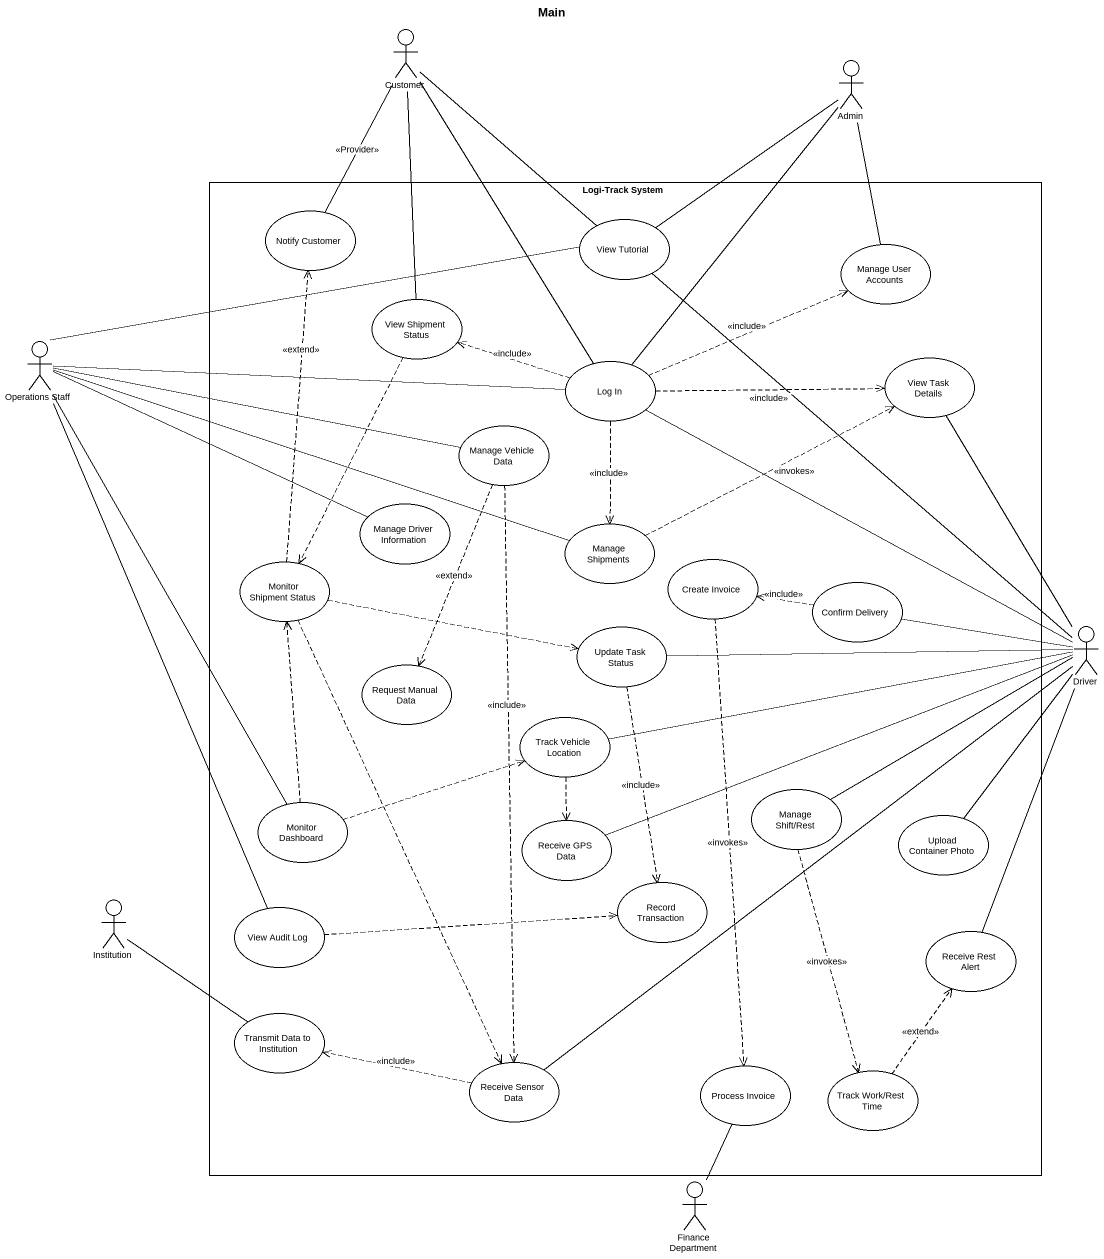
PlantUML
@startuml
title Main
actor Customer
actor Admin
rectangle "Logi-Track System" as Logi_Track_System {
  usecase "Notify Customer" as Notify_Customer
  usecase "View Tutorial" as View_Tutorial
  usecase "Manage User Accounts" as Manage_User_Accounts
  usecase "View Shipment Status" as View_Shipment_Status
  usecase "Log In" as Log_In
  usecase "View Task Details" as View_Task_Details
  usecase "Manage Vehicle Data" as Manage_Vehicle_Data
  usecase "Manage Driver Information" as Manage_Driver_Information
  usecase "Manage Shipments" as Manage_Shipments
  usecase "Monitor Shipment Status" as Monitor_Shipment_Status
  usecase "Create Invoice" as Create_Invoice
  usecase "Confirm Delivery" as Confirm_Delivery
  usecase "Update Task Status" as Update_Task_Status
  usecase "Request Manual Data" as Request_Manual_Data
  usecase "Track Vehicle Location" as Track_Vehicle_Location
  usecase "Monitor Dashboard" as Monitor_Dashboard
  usecase "Manage Shift/Rest" as Manage_Shift_Rest
  usecase "Receive GPS Data" as Receive_GPS_Data
  usecase "Upload Container Photo" as Upload_Container_Photo
  usecase "Record Transaction" as Record_Transaction
  usecase "View Audit Log" as View_Audit_Log
  usecase "Receive Rest Alert" as Receive_Rest_Alert
  usecase "Transmit Data to Institution" as Transmit_Data_to_Institution
  usecase "Receive Sensor Data" as Receive_Sensor_Data
  usecase "Process Invoice" as Process_Invoice
  usecase "Track Work/Rest Time" as Track_Work_Rest_Time
}
actor "Operations Staff" as Operations_Staff
actor Driver
actor Institution
actor "Finance Department" as Finance_Department
Customer -- View_Tutorial
Customer -- View_Shipment_Status
Customer -- Log_In
Admin -- View_Tutorial
Admin -- Manage_User_Accounts
Admin -- Log_In
Notify_Customer -up- Customer : <<Provider>>
View_Shipment_Status ..> Monitor_Shipment_Status
Operations_Staff -right- View_Tutorial
Operations_Staff -right- Log_In
Operations_Staff -right- Manage_Vehicle_Data
Operations_Staff -right- Manage_Driver_Information
Operations_Staff -right- Manage_Shipments
Operations_Staff -- Monitor_Dashboard
Operations_Staff -- View_Audit_Log
Log_In .right.> Manage_User_Accounts : <<include>>
Log_In .left.> View_Shipment_Status : <<include>>
Log_In .right.> View_Task_Details : <<include>>
Log_In ..> Manage_Shipments : <<include>>
Manage_Vehicle_Data ..> Request_Manual_Data : <<extend>>
Manage_Vehicle_Data ..> Receive_Sensor_Data : <<include>>
Manage_Shipments .right.> View_Task_Details : <<invokes>>
Monitor_Shipment_Status .up.> Notify_Customer : <<extend>>
Monitor_Shipment_Status .right.> Update_Task_Status
Monitor_Shipment_Status ..> Receive_Sensor_Data
Create_Invoice ..> Process_Invoice : <<invokes>>
Confirm_Delivery .left.> Create_Invoice : <<include>>
Update_Task_Status ..> Record_Transaction : <<include>>
Driver -up- View_Tutorial
Driver -left- Log_In
Driver -up- View_Task_Details
Driver -left- Confirm_Delivery
Driver -left- Update_Task_Status
Driver -left- Track_Vehicle_Location
Driver -left- Manage_Shift_Rest
Driver -left- Receive_GPS_Data
Driver -- Upload_Container_Photo
Driver -- Receive_Rest_Alert
Driver -- Receive_Sensor_Data
Track_Vehicle_Location ..> Receive_GPS_Data
Monitor_Dashboard .up.> Monitor_Shipment_Status
Monitor_Dashboard .right.> Track_Vehicle_Location
Manage_Shift_Rest ..> Track_Work_Rest_Time : <<invokes>>
Institution -- Transmit_Data_to_Institution
View_Audit_Log .right.> Record_Transaction
Receive_Sensor_Data .left.> Transmit_Data_to_Institution : <<include>>
Track_Work_Rest_Time .up.> Receive_Rest_Alert : <<extend>>
Finance_Department -up- Process_Invoice
@enduml
